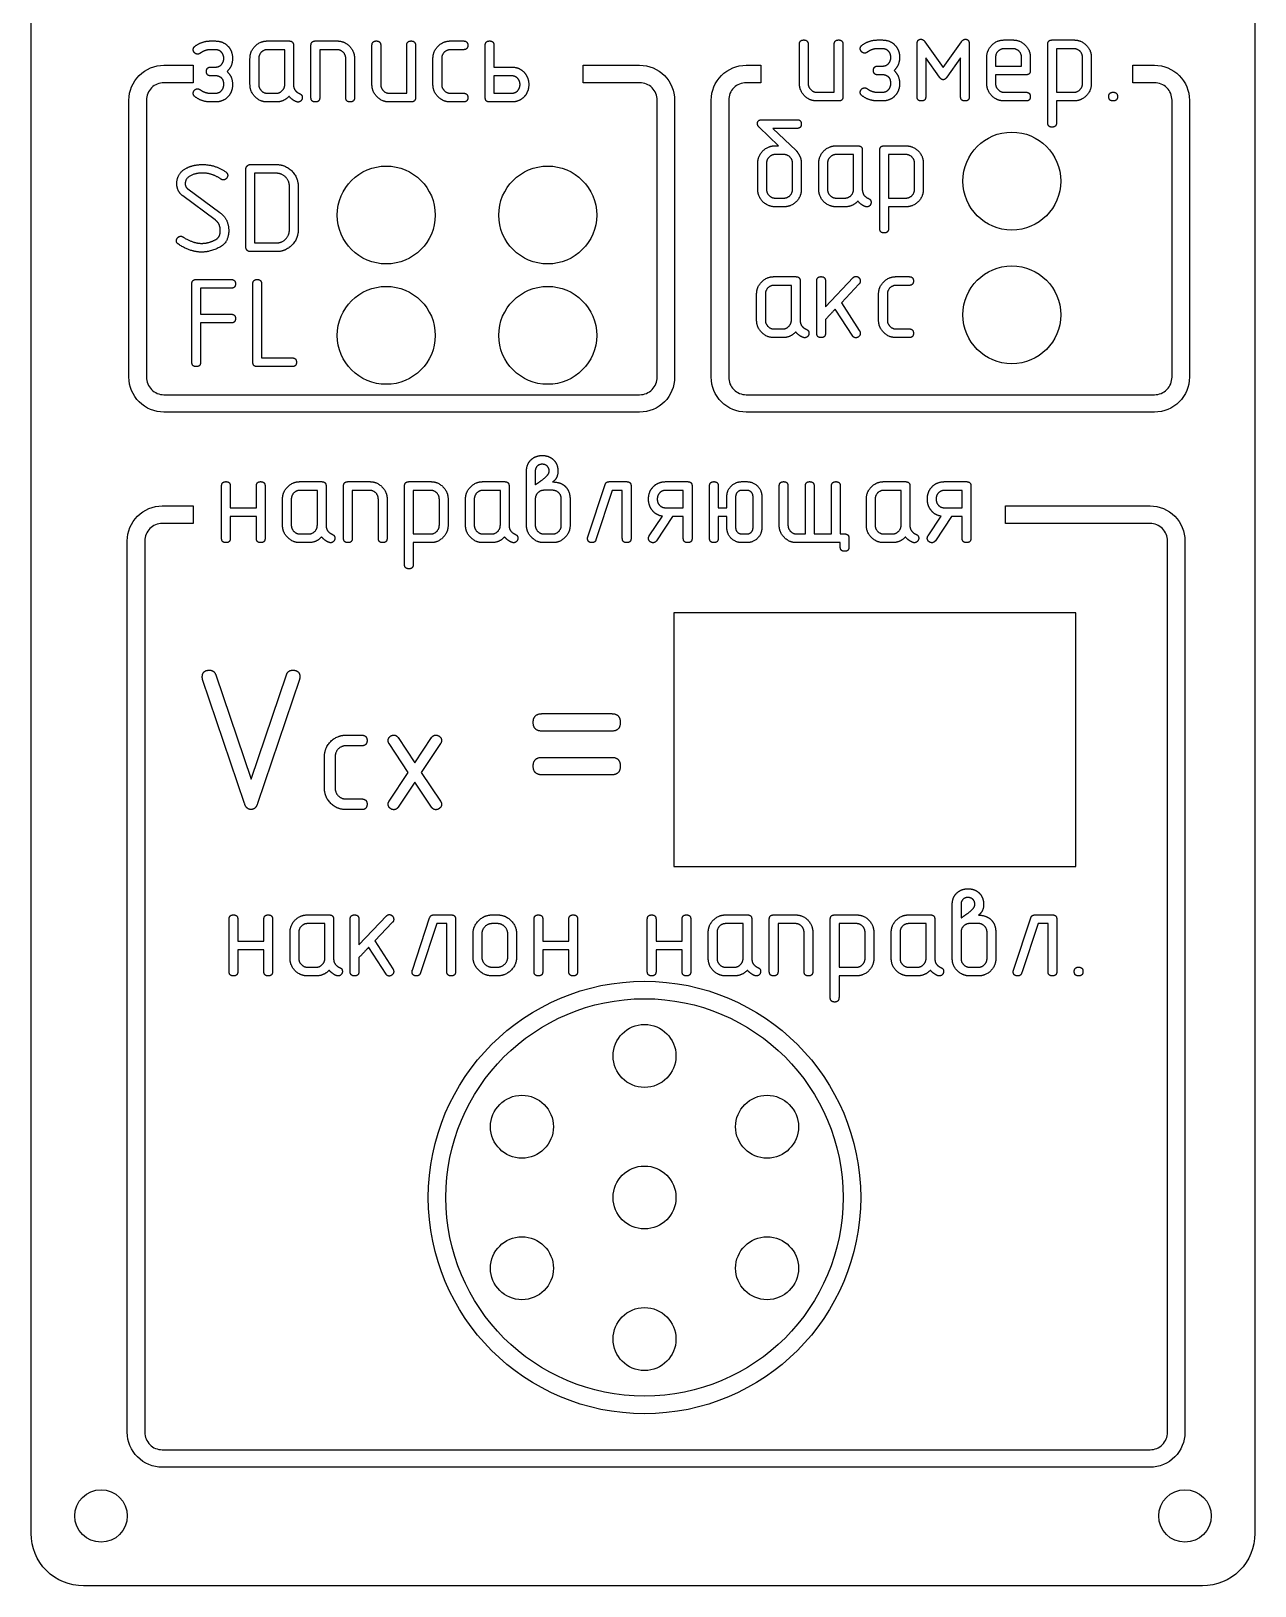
# Model space of a CAD drawing. Header units: millimetres. Extents: x -35 to 35, y -112 to 112.
# Drawn here: x -35 to 35, y -111.5 to -22.6 of the extents above; entities that cross this region are included whole.
import ezdxf

# ---------------------------------------------------------------- set-up
doc = ezdxf.new("R2010")
doc.units = ezdxf.units.MM

msp = doc.modelspace()

# ---------------------------------------------------------------- linework, layer by layer
for p, q in [((13.427, -23.09), (13.676, -23.09)), ((20.658, -23.09), (21.158, -23.09)), ((23.402, -23.09), (24.646, -23.09)), ((-24.728, -23.147), (-24.478, -23.147)), ((-24.478, -23.646), (-24.728, -23.646)), ((-21.484, -23.147), (-20.24, -23.147)), ((-19.99, -23.397), (-19.99, -25.632)), ((-18.991, -26.386), (-18.991, -23.397)), ((-18.741, -23.147), (-17.496, -23.147)), ((-15.502, -25.641), (-15.502, -23.397)), ((-15.002, -23.397), (-15.002, -25.636)), ((-13.012, -23.397), (-13.012, -26.386)), ((-11.014, -23.147), (-10.269, -23.147)), ((-10.269, -23.646), (-11.014, -23.646)), ((-9.024, -26.386), (-9.024, -23.397)), ((8.947, -25.583), (8.947, -23.339)), ((9.447, -23.339), (9.447, -25.579)), ((11.437, -23.339), (11.437, -26.329)), ((13.676, -23.589), (13.427, -23.589)), ((15.675, -26.329), (15.675, -23.335)), ((18.664, -23.335), (18.664, -26.329)), ((21.158, -23.589), (20.658, -23.589)), ((23.152, -27.823), (23.152, -23.339)), ((-24.723, -24.641), (-24.474, -24.641)), ((-22.479, -25.641), (-22.479, -24.142)), ((-21.98, -24.146), (-21.98, -25.636)), ((-17.001, -26.386), (-17.001, -24.146)), ((-16.501, -24.142), (-16.501, -26.386)), ((-12.013, -25.641), (-12.013, -24.142)), ((-11.514, -24.146), (-11.514, -25.636)), ((13.431, -24.584), (13.68, -24.584)), ((19.663, -25.583), (19.663, -24.085)), ((22.153, -24.085), (22.153, -24.834)), ((25.142, -25.579), (25.142, -24.089)), ((25.641, -24.085), (25.641, -25.583)), ((-24.411, -25.141), (-24.723, -25.141)), ((13.743, -25.084), (13.431, -25.084)), ((-24.728, -26.136), (-24.478, -26.136)), ((-24.478, -26.636), (-24.728, -26.636)), ((-21.484, -26.136), (-20.985, -26.136)), ((-20.985, -26.636), (-21.484, -26.636)), ((-13.262, -26.636), (-14.507, -26.636)), ((-11.014, -26.136), (-10.269, -26.136)), ((-10.269, -26.636), (-11.014, -26.636)), ((-7.529, -26.636), (-8.774, -26.636)), ((11.187, -26.578), (9.942, -26.578)), ((13.427, -26.079), (13.676, -26.079)), ((13.676, -26.578), (13.427, -26.578)), ((21.903, -26.578), (20.658, -26.578)), ((20.662, -26.079), (21.903, -26.079)), ((6.81, -27.648), (8.804, -27.648)), ((11.048, -29.143), (12.293, -29.143)), ((13.792, -29.143), (15.037, -29.143)), ((-22.463, -30.213), (-20.969, -30.213)), ((6.565, -31.636), (6.565, -30.138)), ((7.064, -30.142), (7.064, -31.632)), ((8.059, -29.642), (7.56, -29.642)), ((8.555, -31.632), (8.555, -30.142)), ((9.054, -30.142), (9.054, -31.636)), ((10.053, -31.636), (10.053, -30.138)), ((10.553, -30.142), (10.553, -31.632)), ((12.543, -29.392), (12.543, -31.628)), ((13.542, -33.876), (13.542, -29.392)), ((15.532, -31.632), (15.532, -30.142)), ((16.032, -30.138), (16.032, -31.636)), ((-22.713, -34.947), (-22.713, -30.463)), ((-24.474, -33.377), (-26.323, -32.007)), ((-26.044, -31.599), (-24.195, -32.965)), ((-20.224, -33.952), (-20.224, -31.458)), ((-19.724, -31.458), (-19.724, -33.952)), ((7.56, -32.132), (8.059, -32.132)), ((8.059, -32.631), (7.56, -32.631)), ((11.048, -32.132), (11.548, -32.132)), ((11.548, -32.631), (11.048, -32.631)), ((-20.969, -35.196), (-22.463, -35.196)), ((-25.804, -41.521), (-25.804, -37.037)), ((-25.555, -36.788), (-23.561, -36.788)), ((-22.316, -41.521), (-22.316, -37.037)), ((7.494, -36.625), (8.739, -36.625)), ((8.989, -36.874), (8.989, -39.11)), ((9.938, -39.864), (9.938, -36.874)), ((14.476, -36.625), (15.221, -36.625)), ((15.221, -37.124), (14.476, -37.124)), ((6.499, -39.118), (6.499, -37.62)), ((6.999, -37.624), (6.999, -39.114)), ((13.476, -39.118), (13.476, -37.62)), ((13.976, -37.624), (13.976, -39.114)), ((10.437, -39.068), (10.437, -39.864)), ((11.994, -40.022), (10.995, -38.481)), ((7.494, -39.614), (7.994, -39.614)), ((14.476, -39.614), (15.221, -39.614)), ((7.994, -40.113), (7.494, -40.113)), ((15.221, -40.113), (14.476, -40.113)), ((-20.072, -41.771), (-22.066, -41.771)), ((-6.662, -50.843), (-6.662, -47.75)), ((-6.162, -47.75), (-6.162, -48.524)), ((-24.105, -51.588), (-24.105, -48.599)), ((-21.616, -48.599), (-21.616, -51.588)), ((-19.622, -48.349), (-18.377, -48.349)), ((-18.127, -48.599), (-18.127, -50.834)), ((-17.128, -51.588), (-17.128, -48.599)), ((-16.878, -48.349), (-15.633, -48.349)), ((-13.639, -53.083), (-13.639, -48.599)), ((-13.389, -48.349), (-12.145, -48.349)), ((-9.155, -48.349), (-7.911, -48.349)), ((-7.661, -48.599), (-7.661, -50.834)), ((-5.167, -48.844), (-5.667, -48.844)), ((-3.156, -51.509), (-2.169, -48.52)), ((-1.936, -48.349), (-0.933, -48.349)), ((-0.683, -48.599), (-0.683, -51.588)), ((1.311, -48.349), (2.556, -48.349)), ((2.806, -48.599), (2.806, -51.588)), ((3.805, -51.588), (3.805, -48.599)), ((5.649, -48.349), (5.945, -48.349)), ((5.945, -48.849), (5.649, -48.849)), ((7.793, -50.843), (7.793, -48.599)), ((8.293, -48.599), (8.293, -50.839)), ((13.771, -48.349), (15.016, -48.349)), ((15.266, -48.599), (15.266, -50.834)), ((17.26, -48.349), (18.505, -48.349)), ((18.755, -48.599), (18.755, -51.588)), ((-20.617, -50.843), (-20.617, -49.344)), ((-20.117, -49.348), (-20.117, -50.839)), ((-15.138, -51.588), (-15.138, -49.348)), ((-14.638, -49.344), (-14.638, -51.588)), ((-11.649, -50.839), (-11.649, -49.348)), ((-11.15, -49.344), (-11.15, -50.843)), ((-10.15, -50.843), (-10.15, -49.344)), ((-9.651, -49.348), (-9.651, -50.839)), ((-6.162, -49.344), (-6.162, -50.839)), ((-4.672, -50.839), (-4.672, -49.344)), ((-4.172, -49.344), (-4.172, -50.843)), ((5.299, -49.198), (5.299, -50.989)), ((6.294, -50.989), (6.294, -49.198)), ((6.794, -49.198), (6.794, -50.989)), ((12.776, -50.843), (12.776, -49.344)), ((13.276, -49.348), (13.276, -50.839)), ((0.358, -51.451), (1.107, -50.327)), ((16.307, -51.451), (17.056, -50.327)), ((-19.622, -51.338), (-19.122, -51.338)), ((-9.155, -51.338), (-8.656, -51.338)), ((-5.667, -51.338), (-5.167, -51.338)), ((5.649, -51.338), (5.945, -51.338)), ((13.771, -51.338), (14.271, -51.338)), ((-19.122, -51.838), (-19.622, -51.838)), ((-8.656, -51.838), (-9.155, -51.838)), ((-5.167, -51.838), (-5.667, -51.838)), ((5.945, -51.838), (5.649, -51.838)), ((11.781, -51.588), (11.781, -52.083)), ((14.271, -51.838), (13.771, -51.838)), ((-22.79, -66.758), (-25.188, -59.657)), ((-19.653, -59.657), (-22.044, -66.758)), ((-5.778, -61.617), (-1.79, -61.617)), ((-16.998, -62.848), (-16.089, -62.848)), ((-1.79, -62.616), (-5.778, -62.616)), ((-16.089, -63.457), (-16.998, -63.457)), ((-18.217, -65.89), (-18.217, -64.062)), ((-17.608, -64.067), (-17.608, -65.885)), ((-5.778, -64.115), (-1.79, -64.115)), ((-1.79, -65.114), (-5.778, -65.114)), ((-16.998, -66.495), (-16.089, -66.495)), ((-16.089, -67.104), (-16.998, -67.104)), ((17.689, -75.62), (17.689, -72.526)), ((18.189, -72.526), (18.189, -73.301)), ((-23.676, -76.365), (-23.676, -73.376)), ((-21.187, -73.376), (-21.187, -76.365)), ((-19.192, -73.126), (-17.948, -73.126)), ((-17.698, -73.376), (-17.698, -75.611)), ((-16.749, -76.365), (-16.749, -73.376)), ((-13.193, -76.286), (-12.207, -73.297)), ((-11.973, -73.126), (-10.97, -73.126)), ((-10.72, -73.376), (-10.72, -76.365)), ((-8.626, -73.126), (-8.326, -73.126)), ((-8.326, -73.625), (-8.626, -73.625)), ((-6.232, -76.365), (-6.232, -73.376)), ((-3.743, -73.376), (-3.743, -76.365)), ((0.246, -76.365), (0.246, -73.376)), ((2.735, -73.376), (2.735, -76.365)), ((4.729, -73.126), (5.974, -73.126)), ((6.224, -73.376), (6.224, -75.611)), ((7.223, -76.365), (7.223, -73.376)), ((7.473, -73.126), (8.718, -73.126)), ((10.712, -77.859), (10.712, -73.376)), ((10.962, -73.126), (12.206, -73.126)), ((15.196, -73.126), (16.44, -73.126)), ((16.69, -73.376), (16.69, -75.611)), ((19.184, -73.621), (18.684, -73.621)), ((21.195, -76.286), (22.181, -73.297)), ((22.415, -73.126), (23.418, -73.126)), ((23.668, -73.376), (23.668, -76.365)), ((-20.187, -75.62), (-20.187, -74.121)), ((-19.688, -74.125), (-19.688, -75.615)), ((-9.721, -75.52), (-9.721, -74.221)), ((-9.222, -74.225), (-9.222, -75.515)), ((-7.731, -75.515), (-7.731, -74.225)), ((-7.232, -74.221), (-7.232, -75.52)), ((3.734, -75.62), (3.734, -74.121)), ((4.234, -74.125), (4.234, -75.615)), ((9.213, -76.365), (9.213, -74.125)), ((9.713, -74.121), (9.713, -76.365)), ((12.702, -75.615), (12.702, -74.125)), ((13.201, -74.121), (13.201, -75.62)), ((14.201, -75.62), (14.201, -74.121)), ((14.7, -74.125), (14.7, -75.615)), ((18.189, -74.121), (18.189, -75.615)), ((19.679, -75.615), (19.679, -74.121)), ((20.179, -74.121), (20.179, -75.62)), ((-16.249, -75.57), (-16.249, -76.365)), ((-14.692, -76.523), (-15.691, -74.983)), ((-19.192, -76.115), (-18.693, -76.115)), ((-8.626, -76.115), (-8.326, -76.115)), ((4.729, -76.115), (5.229, -76.115)), ((15.196, -76.115), (15.695, -76.115)), ((18.684, -76.115), (19.184, -76.115)), ((-18.693, -76.615), (-19.192, -76.615)), ((-8.326, -76.615), (-8.626, -76.615)), ((5.229, -76.615), (4.729, -76.615)), ((15.695, -76.615), (15.196, -76.615)), ((19.184, -76.615), (18.684, -76.615))]:
    msp.add_line(p, q)
for points in [[(35, -108.5, -0.414214), (32, -111.5), (-32, -111.5, -0.414214), (-35, -108.5), (-35, 108.5, -0.414214), (-32, 111.5), (32, 111.5, -0.414214), (35, 108.5)], [(-29.402, -26.533, -0.414214), (-27.402, -24.533), (-25.734, -24.533), (-25.734, -25.533), (-27.402, -25.533, 0.414214), (-28.402, -26.533), (-28.402, -42.375, 0.414214), (-27.402, -43.375), (-0.192, -43.375, 0.414214), (0.808, -42.375), (0.808, -26.533, 0.414214), (-0.192, -25.533), (-3.415, -25.533), (-3.415, -24.533), (-0.192, -24.533, -0.414214), (1.808, -26.533), (1.808, -42.375, -0.414214), (-0.192, -44.375), (-27.402, -44.375, -0.414214), (-29.402, -42.375)], [(6.738, -24.533), (6.738, -25.533), (5.9, -25.533, 0.414214), (4.9, -26.533), (4.9, -42.375, 0.414214), (5.9, -43.375), (29.258, -43.375, 0.414214), (30.258, -42.375), (30.258, -26.533, 0.414214), (29.258, -25.533), (28.01, -25.533), (28.01, -24.533), (29.258, -24.533, -0.414214), (31.258, -26.533), (31.258, -42.375, -0.414214), (29.258, -44.375), (5.9, -44.375, -0.414214), (3.9, -42.375), (3.9, -26.533, -0.414214), (5.9, -24.533)], [(-29.5, -51.738, -0.414214), (-27.5, -49.738), (-25.734, -49.738), (-25.734, -50.738), (-27.5, -50.738, 0.414214), (-28.5, -51.738), (-28.5, -102.713, 0.414214), (-27.5, -103.713), (29, -103.713, 0.414214), (30, -102.713), (30, -51.738, 0.414214), (29, -50.738), (20.725, -50.738), (20.725, -49.738), (29, -49.738, -0.414214), (31, -51.738), (31, -102.713, -0.414214), (29, -104.713), (-27.5, -104.713, -0.414214), (-29.5, -102.713)]]:
    msp.add_lwpolyline(points, format="xyb", close=True)
for points in [[(-20.489, -25.636), (-20.489, -23.646), (-21.484, -23.646)], [(-17.496, -23.646), (-18.491, -23.646), (-18.491, -26.386)], [(-14.507, -26.136), (-13.512, -26.136), (-13.512, -23.397)], [(-8.524, -23.397), (-8.524, -24.641), (-7.529, -24.641)], [(9.942, -26.079), (10.937, -26.079), (10.937, -23.339)], [(16.128, -23.194), (17.169, -24.655), (18.21, -23.194)], [(24.646, -23.589), (23.651, -23.589), (23.651, -26.079), (24.646, -26.079)], [(16.965, -25.225), (16.174, -24.114), (16.174, -26.329)], [(18.164, -26.329), (18.164, -24.114), (17.373, -25.225)], [(20.163, -24.085), (20.163, -24.584), (21.653, -24.584), (21.653, -24.085)], [(-7.529, -25.141), (-8.524, -25.141), (-8.524, -26.136), (-7.529, -26.136)], [(21.903, -25.084), (20.163, -25.084), (20.163, -25.579)], [(24.646, -26.578), (23.651, -26.578), (23.651, -27.823)], [(7.56, -29.143), (7.755, -29.143), (6.64, -28.077)], [(8.804, -28.148), (7.435, -28.148), (8.754, -29.409)], [(12.043, -31.632), (12.043, -29.642), (11.048, -29.642)], [(15.037, -29.642), (14.042, -29.642), (14.042, -32.132), (15.037, -32.132)], [(-20.969, -30.713), (-22.214, -30.713), (-22.214, -34.697), (-20.969, -34.697)], [(15.037, -32.631), (14.042, -32.631), (14.042, -33.876)], [(-23.561, -37.287), (-25.305, -37.287), (-25.305, -38.774), (-23.561, -38.774)], [(-21.816, -37.037), (-21.816, -41.271), (-20.072, -41.271)], [(8.489, -39.114), (8.489, -37.124), (7.494, -37.124)], [(10.437, -36.874), (10.437, -38.344), (12.019, -36.683)], [(12.348, -37.062), (11.345, -38.115), (12.373, -39.701)], [(-23.561, -39.273), (-25.305, -39.273), (-25.305, -41.521)], [(-23.606, -48.599), (-23.606, -49.844), (-22.115, -49.844), (-22.115, -48.599)], [(-18.627, -50.839), (-18.627, -48.849), (-19.622, -48.849)], [(-15.633, -48.849), (-16.628, -48.849), (-16.628, -51.588)], [(-12.145, -48.849), (-13.14, -48.849), (-13.14, -51.338), (-12.145, -51.338)], [(-8.16, -50.839), (-8.16, -48.849), (-9.155, -48.849)], [(-1.183, -51.588), (-1.183, -48.849), (-1.757, -48.849), (-2.69, -51.667)], [(1.311, -49.844), (2.306, -49.844), (2.306, -48.849), (1.311, -48.849)], [(4.304, -48.599), (4.304, -49.844), (4.8, -49.844), (4.8, -49.194)], [(8.792, -51.338), (9.288, -51.338), (9.288, -48.599)], [(9.787, -48.599), (9.787, -51.338), (10.782, -51.338), (10.782, -48.599)], [(11.282, -48.599), (11.282, -51.338), (11.532, -51.338)], [(14.766, -50.839), (14.766, -48.849), (13.771, -48.849)], [(17.26, -49.844), (18.255, -49.844), (18.255, -48.849), (17.26, -48.849)], [(-22.115, -51.588), (-22.115, -50.343), (-23.606, -50.343), (-23.606, -51.588)], [(2.306, -51.588), (2.306, -50.343), (1.694, -50.343), (0.774, -51.725)], [(4.8, -50.993), (4.8, -50.343), (4.304, -50.343), (4.304, -51.588)], [(18.255, -51.588), (18.255, -50.343), (17.643, -50.343), (16.723, -51.725)], [(-12.145, -51.838), (-13.14, -51.838), (-13.14, -53.083)], [(11.282, -52.083), (11.282, -51.838), (8.788, -51.838)], [(-24.435, -59.404), (-22.417, -65.372), (-20.399, -59.404)], [(-14.012, -62.985), (-13.052, -64.422), (-12.092, -62.985)], [(-14.525, -66.627), (-13.423, -64.976), (-14.525, -63.325)], [(-11.579, -63.325), (-12.681, -64.976), (-11.579, -66.627)], [(-12.092, -66.967), (-13.052, -65.53), (-14.012, -66.967)], [(-23.177, -73.376), (-23.177, -74.62), (-21.686, -74.62), (-21.686, -73.376)], [(-18.197, -75.615), (-18.197, -73.625), (-19.192, -73.625)], [(-16.249, -73.376), (-16.249, -74.845), (-14.667, -73.184)], [(-14.338, -73.563), (-15.341, -74.616), (-14.313, -76.202)], [(-11.22, -76.365), (-11.22, -73.625), (-11.794, -73.625), (-12.727, -76.444)], [(-5.733, -73.376), (-5.733, -74.62), (-4.242, -74.62), (-4.242, -73.376)], [(0.745, -73.376), (0.745, -74.62), (2.236, -74.62), (2.236, -73.376)], [(5.724, -75.615), (5.724, -73.625), (4.729, -73.625)], [(8.718, -73.625), (7.723, -73.625), (7.723, -76.365)], [(12.206, -73.625), (11.211, -73.625), (11.211, -76.115), (12.206, -76.115)], [(16.191, -75.615), (16.191, -73.625), (15.196, -73.625)], [(23.168, -76.365), (23.168, -73.625), (22.594, -73.625), (21.661, -76.444)], [(-21.686, -76.365), (-21.686, -75.12), (-23.177, -75.12), (-23.177, -76.365)], [(-4.242, -76.365), (-4.242, -75.12), (-5.733, -75.12), (-5.733, -76.365)], [(2.236, -76.365), (2.236, -75.12), (0.745, -75.12), (0.745, -76.365)], [(12.206, -76.615), (11.211, -76.615), (11.211, -77.859)]]:
    msp.add_lwpolyline(points)
msp.add_lwpolyline([(1.766, -55.85), (1.766, -70.35), (24.766, -70.35), (24.766, -55.85)], close=True)
for centre, radius in [((21.097, -31.16), 2.8), ((-14.684, -33.101), 2.8), ((-5.45, -33.101), 2.8), ((21.097, -38.807), 2.8), ((-14.684, -39.983), 2.8), ((-5.45, -39.983), 2.8), ((0.086, -89.287), 12.367), ((0.086, -89.287), 11.367), ((0.086, -81.194), 1.8), ((-6.923, -85.24), 1.8), ((7.095, -85.24), 1.8), ((0.086, -89.287), 1.8), ((-6.923, -93.334), 1.8), ((7.095, -93.334), 1.8), ((0.086, -97.381), 1.8), ((-31, -107.5), 1.5), ((31, -107.5), 1.5)]:
    msp.add_circle(centre, radius)
for points in [[(8.947, -23.339), (8.947, -23.09), (9.197, -23.09)], [(9.197, -23.09), (9.447, -23.09), (9.447, -23.339)], [(10.937, -23.339), (10.937, -23.09), (11.187, -23.09)], [(11.187, -23.09), (11.437, -23.09), (11.437, -23.339)], [(12.531, -23.389), (12.919, -23.09), (13.427, -23.09)], [(13.676, -23.09), (14.147, -23.09), (14.426, -23.398)], [(15.675, -23.335), (15.675, -23.048), (15.895, -23.048)], [(15.895, -23.048), (16.024, -23.048), (16.128, -23.194)], [(18.21, -23.194), (18.314, -23.048), (18.443, -23.048)], [(18.443, -23.048), (18.664, -23.048), (18.664, -23.335)], [(19.663, -24.085), (19.663, -23.672), (20.246, -23.09), (20.658, -23.09)], [(21.158, -23.09), (21.57, -23.09), (22.153, -23.672), (22.153, -24.085)], [(23.152, -23.339), (23.152, -23.09), (23.402, -23.09)], [(24.646, -23.09), (25.058, -23.09), (25.641, -23.672), (25.641, -24.085)], [(-25.727, -23.642), (-25.727, -23.526), (-25.623, -23.447)], [(-25.477, -23.9), (-25.577, -23.9), (-25.727, -23.746), (-25.727, -23.642)], [(-25.623, -23.447), (-25.236, -23.147), (-24.728, -23.147)], [(-25.323, -23.846), (-25.398, -23.9), (-25.477, -23.9)], [(-24.728, -23.646), (-25.065, -23.646), (-25.323, -23.846)], [(-24.478, -23.147), (-24.007, -23.147), (-23.728, -23.455)], [(-24.103, -23.8), (-24.241, -23.646), (-24.478, -23.646)], [(-23.978, -24.142), (-23.978, -23.938), (-24.103, -23.8)], [(-23.728, -23.455), (-23.479, -23.738), (-23.479, -24.142)], [(-22.479, -24.142), (-22.479, -23.73), (-21.892, -23.147), (-21.484, -23.147)], [(-21.484, -23.646), (-21.688, -23.646), (-21.98, -23.942), (-21.98, -24.146)], [(-20.24, -23.147), (-19.99, -23.147), (-19.99, -23.397)], [(-18.991, -23.397), (-18.991, -23.147), (-18.741, -23.147)], [(-17.496, -23.147), (-17.084, -23.147), (-16.501, -23.73), (-16.501, -24.142)], [(-17.001, -24.146), (-17.001, -23.942), (-17.292, -23.646), (-17.496, -23.646)], [(-15.502, -23.397), (-15.502, -23.147), (-15.252, -23.147)], [(-15.252, -23.147), (-15.002, -23.147), (-15.002, -23.397)], [(-13.512, -23.397), (-13.512, -23.147), (-13.262, -23.147)], [(-13.262, -23.147), (-13.012, -23.147), (-13.012, -23.397)], [(-12.013, -24.142), (-12.013, -23.73), (-11.422, -23.147), (-11.014, -23.147)], [(-11.014, -23.646), (-11.218, -23.646), (-11.514, -23.942), (-11.514, -24.146)], [(-10.269, -23.147), (-10.019, -23.147), (-10.019, -23.397)], [(-10.019, -23.397), (-10.019, -23.646), (-10.269, -23.646)], [(-9.024, -23.397), (-9.024, -23.147), (-8.774, -23.147)], [(-8.774, -23.147), (-8.524, -23.147), (-8.524, -23.397)], [(12.427, -23.585), (12.427, -23.468), (12.531, -23.389)], [(12.677, -23.843), (12.577, -23.843), (12.427, -23.689), (12.427, -23.585)], [(12.831, -23.789), (12.756, -23.843), (12.677, -23.843)], [(13.427, -23.589), (13.089, -23.589), (12.831, -23.789)], [(14.051, -23.743), (13.914, -23.589), (13.676, -23.589)], [(14.176, -24.085), (14.176, -23.881), (14.051, -23.743)], [(14.426, -23.398), (14.675, -23.681), (14.675, -24.085)], [(20.658, -23.589), (20.454, -23.589), (20.163, -23.881), (20.163, -24.085)], [(21.653, -24.085), (21.653, -23.881), (21.362, -23.589), (21.158, -23.589)], [(25.142, -24.089), (25.142, -23.885), (24.85, -23.589), (24.646, -23.589)], [(-24.973, -24.891), (-24.973, -24.641), (-24.723, -24.641)], [(-24.723, -25.141), (-24.973, -25.141), (-24.973, -24.891)], [(-24.474, -24.641), (-24.241, -24.641), (-24.103, -24.487)], [(-24.103, -24.487), (-23.978, -24.346), (-23.978, -24.142)], [(-23.479, -24.142), (-23.479, -24.604), (-23.791, -24.891)], [(-23.791, -24.891), (-23.479, -25.178), (-23.479, -25.641)], [(-7.529, -24.641), (-7.055, -24.641), (-6.784, -24.954)], [(13.181, -24.834), (13.181, -24.584), (13.431, -24.584)], [(13.431, -25.084), (13.181, -25.084), (13.181, -24.834)], [(13.68, -24.584), (13.914, -24.584), (14.051, -24.43)], [(14.051, -24.43), (14.176, -24.289), (14.176, -24.085)], [(14.675, -24.085), (14.675, -24.547), (14.363, -24.834)], [(14.363, -24.834), (14.675, -25.121), (14.675, -25.583)], [(22.153, -24.834), (22.153, -25.084), (21.903, -25.084)], [(-23.978, -25.632), (-23.978, -25.187), (-24.411, -25.141)], [(-24.103, -25.978), (-23.978, -25.836), (-23.978, -25.632)], [(-23.479, -25.641), (-23.479, -26.049), (-23.728, -26.328)], [(-21.484, -26.636), (-21.892, -26.636), (-22.479, -26.053), (-22.479, -25.641)], [(-21.98, -25.636), (-21.98, -25.84), (-21.688, -26.136), (-21.484, -26.136)], [(-20.985, -26.136), (-20.781, -26.136), (-20.489, -25.84), (-20.489, -25.636)], [(-19.99, -25.632), (-19.99, -26.007), (-19.64, -26.157)], [(-14.507, -26.636), (-14.915, -26.636), (-15.502, -26.053), (-15.502, -25.641)], [(-15.002, -25.636), (-15.002, -25.84), (-14.711, -26.136), (-14.507, -26.136)], [(-11.014, -26.636), (-11.422, -26.636), (-12.013, -26.053), (-12.013, -25.641)], [(-11.514, -25.636), (-11.514, -25.84), (-11.218, -26.136), (-11.014, -26.136)], [(-7.159, -25.295), (-7.296, -25.141), (-7.529, -25.141)], [(-7.034, -25.636), (-7.034, -25.432), (-7.159, -25.295)], [(-7.159, -25.982), (-7.034, -25.84), (-7.034, -25.636)], [(-6.784, -24.954), (-6.534, -25.233), (-6.534, -25.636)], [(-6.534, -25.636), (-6.534, -26.04), (-6.784, -26.328)], [(9.942, -26.578), (9.534, -26.578), (8.947, -25.996), (8.947, -25.583)], [(9.447, -25.579), (9.447, -25.783), (9.738, -26.079), (9.942, -26.079)], [(14.176, -25.575), (14.176, -25.13), (13.743, -25.084)], [(14.051, -25.921), (14.176, -25.779), (14.176, -25.575)], [(14.675, -25.583), (14.675, -25.991), (14.426, -26.27)], [(17.169, -25.363), (17.061, -25.363), (16.965, -25.225)], [(17.373, -25.225), (17.277, -25.363), (17.169, -25.363)], [(20.658, -26.578), (20.246, -26.578), (19.663, -25.996), (19.663, -25.583)], [(20.163, -25.579), (20.163, -25.783), (20.458, -26.079), (20.662, -26.079)], [(24.646, -26.079), (24.85, -26.079), (25.142, -25.783), (25.142, -25.579)], [(25.641, -25.583), (25.641, -25.996), (25.058, -26.578), (24.646, -26.578)], [(-25.727, -26.14), (-25.727, -26.036), (-25.577, -25.882), (-25.477, -25.882)], [(-25.623, -26.336), (-25.727, -26.257), (-25.727, -26.14)], [(-24.728, -26.636), (-25.236, -26.636), (-25.623, -26.336)], [(-25.477, -25.882), (-25.398, -25.882), (-25.323, -25.936)], [(-25.323, -25.936), (-25.065, -26.136), (-24.728, -26.136)], [(-24.478, -26.136), (-24.241, -26.136), (-24.103, -25.978)], [(-23.728, -26.328), (-24.007, -26.636), (-24.478, -26.636)], [(-20.244, -26.307), (-20.544, -26.636), (-20.985, -26.636)], [(-19.84, -26.615), (-20.09, -26.507), (-20.244, -26.307)], [(-19.732, -26.64), (-19.786, -26.64), (-19.84, -26.615)], [(-19.486, -26.377), (-19.486, -26.482), (-19.628, -26.64), (-19.732, -26.64)], [(-19.64, -26.157), (-19.486, -26.219), (-19.486, -26.377)], [(-18.741, -26.636), (-18.991, -26.636), (-18.991, -26.386)], [(-18.491, -26.386), (-18.491, -26.636), (-18.741, -26.636)], [(-16.751, -26.636), (-17.001, -26.636), (-17.001, -26.386)], [(-16.501, -26.386), (-16.501, -26.636), (-16.751, -26.636)], [(-13.012, -26.386), (-13.012, -26.636), (-13.262, -26.636)], [(-10.269, -26.136), (-10.019, -26.136), (-10.019, -26.386)], [(-10.019, -26.386), (-10.019, -26.636), (-10.269, -26.636)], [(-8.774, -26.636), (-9.024, -26.636), (-9.024, -26.386)], [(-7.529, -26.136), (-7.296, -26.136), (-7.159, -25.982)], [(-6.784, -26.328), (-7.059, -26.636), (-7.529, -26.636)], [(11.437, -26.329), (11.437, -26.578), (11.187, -26.578)], [(12.427, -26.083), (12.427, -25.979), (12.577, -25.825), (12.677, -25.825)], [(12.531, -26.279), (12.427, -26.199), (12.427, -26.083)], [(13.427, -26.578), (12.919, -26.578), (12.531, -26.279)], [(12.677, -25.825), (12.756, -25.825), (12.831, -25.879)], [(12.831, -25.879), (13.089, -26.079), (13.427, -26.079)], [(13.676, -26.079), (13.914, -26.079), (14.051, -25.921)], [(14.426, -26.27), (14.147, -26.578), (13.676, -26.578)], [(15.924, -26.578), (15.675, -26.578), (15.675, -26.329)], [(16.174, -26.329), (16.174, -26.578), (15.924, -26.578)], [(18.414, -26.578), (18.164, -26.578), (18.164, -26.329)], [(18.664, -26.329), (18.664, -26.578), (18.414, -26.578)], [(21.903, -26.079), (22.153, -26.079), (22.153, -26.329)], [(22.153, -26.329), (22.153, -26.578), (21.903, -26.578)], [(26.641, -26.329), (26.641, -26.079), (26.89, -26.079)], [(26.89, -26.578), (26.641, -26.578), (26.641, -26.329)], [(26.89, -26.079), (27.14, -26.079), (27.14, -26.329)], [(27.14, -26.329), (27.14, -26.578), (26.89, -26.578)], [(6.548, -27.873), (6.548, -27.648), (6.81, -27.648)], [(6.64, -28.077), (6.548, -27.985), (6.548, -27.873)], [(8.804, -27.648), (9.054, -27.648), (9.054, -27.898)], [(9.054, -27.898), (9.054, -28.148), (8.804, -28.148)], [(23.402, -28.073), (23.152, -28.073), (23.152, -27.823)], [(23.651, -27.823), (23.651, -28.073), (23.402, -28.073)], [(6.565, -30.138), (6.565, -29.725), (7.152, -29.143), (7.56, -29.143)], [(10.053, -30.138), (10.053, -29.725), (10.64, -29.143), (11.048, -29.143)], [(12.293, -29.143), (12.543, -29.143), (12.543, -29.392)], [(13.542, -29.392), (13.542, -29.143), (13.792, -29.143)], [(15.037, -29.143), (15.449, -29.143), (16.032, -29.725), (16.032, -30.138)], [(-26.11, -30.417), (-25.711, -30.213), (-25.207, -30.213)], [(-25.207, -30.213), (-24.458, -30.213), (-23.866, -30.634)], [(-22.713, -30.463), (-22.713, -30.363), (-22.563, -30.213), (-22.463, -30.213)], [(-20.969, -30.213), (-20.453, -30.213), (-19.724, -30.946), (-19.724, -31.458)], [(7.56, -29.642), (7.356, -29.642), (7.064, -29.938), (7.064, -30.142)], [(8.555, -30.142), (8.555, -29.938), (8.263, -29.642), (8.059, -29.642)], [(8.754, -29.409), (8.796, -29.442), (8.817, -29.488)], [(8.817, -29.488), (9.054, -29.767), (9.054, -30.142)], [(11.048, -29.642), (10.844, -29.642), (10.553, -29.938), (10.553, -30.142)], [(15.532, -30.142), (15.532, -29.938), (15.241, -29.642), (15.037, -29.642)], [(-26.664, -31.304), (-26.664, -30.708), (-26.11, -30.417)], [(-25.207, -30.7), (-25.582, -30.7), (-26.185, -31.012), (-26.185, -31.312)], [(-24.154, -31.042), (-24.628, -30.7), (-25.207, -30.7)], [(-24.004, -31.091), (-24.083, -31.091), (-24.154, -31.042)], [(-23.754, -30.833), (-23.754, -30.933), (-23.904, -31.091), (-24.004, -31.091)], [(-23.866, -30.634), (-23.754, -30.713), (-23.754, -30.833)], [(-20.224, -31.458), (-20.224, -31.15), (-20.661, -30.713), (-20.969, -30.713)], [(-26.323, -32.007), (-26.664, -31.758), (-26.664, -31.304)], [(-26.185, -31.312), (-26.185, -31.491), (-26.044, -31.599)], [(7.56, -32.631), (7.152, -32.631), (6.565, -32.048), (6.565, -31.636)], [(7.064, -31.632), (7.064, -31.836), (7.356, -32.132), (7.56, -32.132)], [(8.059, -32.132), (8.263, -32.132), (8.555, -31.836), (8.555, -31.632)], [(9.054, -31.636), (9.054, -32.048), (8.471, -32.631), (8.059, -32.631)], [(11.048, -32.631), (10.64, -32.631), (10.053, -32.048), (10.053, -31.636)], [(10.553, -31.632), (10.553, -31.836), (10.844, -32.132), (11.048, -32.132)], [(11.548, -32.132), (11.752, -32.132), (12.043, -31.836), (12.043, -31.632)], [(12.543, -31.628), (12.543, -32.003), (12.893, -32.153)], [(15.037, -32.132), (15.241, -32.132), (15.532, -31.836), (15.532, -31.632)], [(16.032, -31.636), (16.032, -32.048), (15.449, -32.631), (15.037, -32.631)], [(12.289, -32.302), (11.989, -32.631), (11.548, -32.631)], [(12.693, -32.611), (12.443, -32.502), (12.289, -32.302)], [(12.801, -32.636), (12.747, -32.636), (12.693, -32.611)], [(13.047, -32.373), (13.047, -32.477), (12.905, -32.636), (12.801, -32.636)], [(12.893, -32.153), (13.047, -32.215), (13.047, -32.373)], [(-24.179, -33.997), (-24.179, -33.594), (-24.474, -33.377)], [(-24.195, -32.965), (-23.696, -33.331), (-23.696, -33.989)], [(-26.685, -34.576), (-26.685, -34.472), (-26.539, -34.314), (-26.435, -34.314)], [(-26.568, -34.776), (-26.685, -34.701), (-26.685, -34.576)], [(-26.435, -34.314), (-26.364, -34.314), (-26.302, -34.36)], [(-26.302, -34.36), (-25.736, -34.722), (-25.236, -34.722)], [(-23.696, -33.989), (-23.696, -34.672), (-24.745, -35.221), (-25.249, -35.221)], [(-25.236, -34.722), (-24.853, -34.722), (-24.449, -34.514)], [(-24.449, -34.514), (-24.179, -34.368), (-24.179, -33.997)], [(-20.969, -34.697), (-20.661, -34.697), (-20.224, -34.26), (-20.224, -33.952)], [(-19.724, -33.952), (-19.724, -34.468), (-20.453, -35.196), (-20.969, -35.196)], [(13.792, -34.126), (13.542, -34.126), (13.542, -33.876)], [(14.042, -33.876), (14.042, -34.126), (13.792, -34.126)], [(-25.249, -35.221), (-25.881, -35.221), (-26.568, -34.776)], [(-22.463, -35.196), (-22.563, -35.196), (-22.713, -35.047), (-22.713, -34.947)], [(-25.804, -37.037), (-25.804, -36.788), (-25.555, -36.788)], [(-23.561, -36.788), (-23.311, -36.788), (-23.311, -37.037)], [(-23.311, -37.037), (-23.311, -37.287), (-23.561, -37.287)], [(-22.316, -37.037), (-22.316, -36.788), (-22.066, -36.788)], [(-22.066, -36.788), (-21.816, -36.788), (-21.816, -37.037)], [(6.499, -37.62), (6.499, -37.207), (7.086, -36.625), (7.494, -36.625)], [(7.494, -37.124), (7.29, -37.124), (6.999, -37.42), (6.999, -37.624)], [(8.739, -36.625), (8.989, -36.625), (8.989, -36.874)], [(9.938, -36.874), (9.938, -36.625), (10.188, -36.625)], [(10.188, -36.625), (10.437, -36.625), (10.437, -36.874)], [(12.019, -36.683), (12.086, -36.608), (12.178, -36.608)], [(12.178, -36.608), (12.277, -36.608), (12.427, -36.77), (12.427, -36.879)], [(12.427, -36.879), (12.427, -36.983), (12.348, -37.062)], [(13.476, -37.62), (13.476, -37.207), (14.068, -36.625), (14.476, -36.625)], [(14.476, -37.124), (14.272, -37.124), (13.976, -37.42), (13.976, -37.624)], [(15.221, -36.625), (15.471, -36.625), (15.471, -36.874)], [(15.471, -36.874), (15.471, -37.124), (15.221, -37.124)], [(-23.561, -38.774), (-23.311, -38.774), (-23.311, -39.023)], [(-23.311, -39.023), (-23.311, -39.273), (-23.561, -39.273)], [(7.494, -40.113), (7.086, -40.113), (6.499, -39.531), (6.499, -39.118)], [(6.999, -39.114), (6.999, -39.318), (7.29, -39.614), (7.494, -39.614)], [(7.994, -39.614), (8.198, -39.614), (8.489, -39.318), (8.489, -39.114)], [(8.989, -39.11), (8.989, -39.485), (9.338, -39.635)], [(10.995, -38.481), (10.845, -38.64), (10.437, -39.068)], [(14.476, -40.113), (14.068, -40.113), (13.476, -39.531), (13.476, -39.118)], [(13.976, -39.114), (13.976, -39.318), (14.272, -39.614), (14.476, -39.614)], [(8.735, -39.785), (8.435, -40.113), (7.994, -40.113)], [(9.138, -40.093), (8.889, -39.984), (8.735, -39.785)], [(9.492, -39.855), (9.492, -39.959), (9.351, -40.118), (9.247, -40.118)], [(9.338, -39.635), (9.492, -39.697), (9.492, -39.855)], [(10.188, -40.113), (9.938, -40.113), (9.938, -39.864)], [(10.437, -39.864), (10.437, -40.113), (10.188, -40.113)], [(12.427, -39.868), (12.427, -39.972), (12.265, -40.122), (12.173, -40.122)], [(12.373, -39.701), (12.427, -39.785), (12.427, -39.868)], [(15.221, -39.614), (15.471, -39.614), (15.471, -39.864)], [(15.471, -39.864), (15.471, -40.113), (15.221, -40.113)], [(9.247, -40.118), (9.193, -40.118), (9.138, -40.093)], [(12.173, -40.122), (12.057, -40.122), (11.994, -40.022)], [(-25.555, -41.771), (-25.804, -41.771), (-25.804, -41.521)], [(-25.305, -41.521), (-25.305, -41.771), (-25.555, -41.771)], [(-22.066, -41.771), (-22.316, -41.771), (-22.316, -41.521)], [(-20.072, -41.271), (-19.822, -41.271), (-19.822, -41.521)], [(-19.822, -41.521), (-19.822, -41.771), (-20.072, -41.771)], [(-6.662, -47.75), (-6.662, -47.329), (-6.383, -47.079)], [(-6.383, -47.079), (-6.129, -46.854), (-5.758, -46.854)], [(-5.758, -46.854), (-5.396, -46.854), (-5.146, -47.075)], [(-5.146, -47.075), (-4.867, -47.325), (-4.867, -47.745)], [(-6.037, -47.45), (-6.162, -47.558), (-6.162, -47.75)], [(-5.762, -47.354), (-5.929, -47.354), (-6.037, -47.45)], [(-5.492, -47.45), (-5.604, -47.354), (-5.762, -47.354)], [(-5.667, -48.178), (-5.367, -47.937), (-5.367, -47.75)], [(-5.367, -47.75), (-5.367, -47.558), (-5.492, -47.45)], [(-4.867, -47.745), (-4.867, -48.166), (-5.167, -48.366)], [(-24.105, -48.599), (-24.105, -48.349), (-23.856, -48.349)], [(-23.856, -48.349), (-23.606, -48.349), (-23.606, -48.599)], [(-22.115, -48.599), (-22.115, -48.349), (-21.866, -48.349)], [(-21.866, -48.349), (-21.616, -48.349), (-21.616, -48.599)], [(-20.617, -49.344), (-20.617, -48.932), (-20.03, -48.349), (-19.622, -48.349)], [(-19.622, -48.849), (-19.826, -48.849), (-20.117, -49.144), (-20.117, -49.348)], [(-18.377, -48.349), (-18.127, -48.349), (-18.127, -48.599)], [(-17.128, -48.599), (-17.128, -48.349), (-16.878, -48.349)], [(-15.633, -48.349), (-15.221, -48.349), (-14.638, -48.932), (-14.638, -49.344)], [(-15.138, -49.348), (-15.138, -49.144), (-15.429, -48.849), (-15.633, -48.849)], [(-13.639, -48.599), (-13.639, -48.349), (-13.389, -48.349)], [(-12.145, -48.349), (-11.732, -48.349), (-11.15, -48.932), (-11.15, -49.344)], [(-11.649, -49.348), (-11.649, -49.144), (-11.941, -48.849), (-12.145, -48.849)], [(-10.15, -49.344), (-10.15, -48.932), (-9.563, -48.349), (-9.155, -48.349)], [(-9.155, -48.849), (-9.359, -48.849), (-9.651, -49.144), (-9.651, -49.348)], [(-7.911, -48.349), (-7.661, -48.349), (-7.661, -48.599)], [(-6.162, -48.524), (-5.966, -48.399), (-5.667, -48.178)], [(-5.667, -48.844), (-5.871, -48.844), (-6.162, -49.14), (-6.162, -49.344)], [(-5.167, -48.366), (-4.684, -48.366), (-4.418, -48.649)], [(-4.672, -49.344), (-4.672, -49.14), (-4.963, -48.844), (-5.167, -48.844)], [(-4.418, -48.649), (-4.172, -48.911), (-4.172, -49.344)], [(-2.169, -48.52), (-2.115, -48.349), (-1.936, -48.349)], [(-0.933, -48.349), (-0.683, -48.349), (-0.683, -48.599)], [(0.316, -49.344), (0.316, -48.94), (0.566, -48.661)], [(0.566, -48.661), (0.84, -48.349), (1.311, -48.349)], [(1.311, -48.849), (1.078, -48.849), (0.816, -49.14), (0.816, -49.344)], [(2.556, -48.349), (2.806, -48.349), (2.806, -48.599)], [(3.805, -48.599), (3.805, -48.349), (4.054, -48.349)], [(4.054, -48.349), (4.304, -48.349), (4.304, -48.599)], [(4.8, -49.194), (4.8, -48.849), (5.295, -48.349), (5.649, -48.349)], [(5.649, -48.849), (5.503, -48.849), (5.299, -49.057), (5.299, -49.198)], [(5.945, -48.349), (6.298, -48.349), (6.794, -48.844), (6.794, -49.198)], [(6.294, -49.198), (6.294, -49.053), (6.09, -48.849), (5.945, -48.849)], [(7.793, -48.599), (7.793, -48.349), (8.043, -48.349)], [(8.043, -48.349), (8.293, -48.349), (8.293, -48.599)], [(9.288, -48.599), (9.288, -48.349), (9.537, -48.349)], [(9.537, -48.349), (9.787, -48.349), (9.787, -48.599)], [(10.782, -48.599), (10.782, -48.349), (11.032, -48.349)], [(11.032, -48.349), (11.282, -48.349), (11.282, -48.599)], [(12.776, -49.344), (12.776, -48.932), (13.363, -48.349), (13.771, -48.349)], [(13.771, -48.849), (13.567, -48.849), (13.276, -49.144), (13.276, -49.348)], [(15.016, -48.349), (15.266, -48.349), (15.266, -48.599)], [(16.265, -49.344), (16.265, -48.94), (16.515, -48.661)], [(16.515, -48.661), (16.79, -48.349), (17.26, -48.349)], [(17.26, -48.849), (17.027, -48.849), (16.765, -49.14), (16.765, -49.344)], [(18.505, -48.349), (18.755, -48.349), (18.755, -48.599)], [(0.512, -49.969), (0.316, -49.702), (0.316, -49.344)], [(0.816, -49.344), (0.816, -49.548), (0.94, -49.69)], [(0.94, -49.69), (1.078, -49.844), (1.311, -49.844)], [(16.461, -49.969), (16.265, -49.702), (16.265, -49.344)], [(16.765, -49.344), (16.765, -49.548), (16.89, -49.69)], [(16.89, -49.69), (17.027, -49.844), (17.26, -49.844)], [(1.107, -50.327), (0.732, -50.264), (0.512, -49.969)], [(17.056, -50.327), (16.681, -50.264), (16.461, -49.969)], [(-19.622, -51.838), (-20.03, -51.838), (-20.617, -51.255), (-20.617, -50.843)], [(-20.117, -50.839), (-20.117, -51.043), (-19.826, -51.338), (-19.622, -51.338)], [(-19.122, -51.338), (-18.918, -51.338), (-18.627, -51.043), (-18.627, -50.839)], [(-18.381, -51.509), (-18.681, -51.838), (-19.122, -51.838)], [(-17.977, -51.817), (-18.227, -51.709), (-18.381, -51.509)], [(-18.127, -50.834), (-18.127, -51.209), (-17.777, -51.359)], [(-17.777, -51.359), (-17.623, -51.421), (-17.623, -51.58)], [(-12.145, -51.338), (-11.941, -51.338), (-11.649, -51.043), (-11.649, -50.839)], [(-11.15, -50.843), (-11.15, -51.255), (-11.732, -51.838), (-12.145, -51.838)], [(-9.155, -51.838), (-9.563, -51.838), (-10.15, -51.255), (-10.15, -50.843)], [(-9.651, -50.839), (-9.651, -51.043), (-9.359, -51.338), (-9.155, -51.338)], [(-8.656, -51.338), (-8.452, -51.338), (-8.16, -51.043), (-8.16, -50.839)], [(-7.915, -51.509), (-8.214, -51.838), (-8.656, -51.838)], [(-7.511, -51.817), (-7.761, -51.709), (-7.915, -51.509)], [(-7.661, -50.834), (-7.661, -51.209), (-7.311, -51.359)], [(-7.311, -51.359), (-7.157, -51.421), (-7.157, -51.58)], [(-5.667, -51.838), (-6.075, -51.838), (-6.662, -51.255), (-6.662, -50.843)], [(-6.162, -50.839), (-6.162, -51.043), (-5.871, -51.338), (-5.667, -51.338)], [(-5.167, -51.338), (-4.963, -51.338), (-4.672, -51.043), (-4.672, -50.839)], [(-4.172, -50.843), (-4.172, -51.255), (-4.755, -51.838), (-5.167, -51.838)], [(-3.173, -51.601), (-3.173, -51.555), (-3.156, -51.509)], [(0.312, -51.592), (0.312, -51.517), (0.358, -51.451)], [(5.649, -51.838), (5.295, -51.838), (4.8, -51.347), (4.8, -50.993)], [(5.299, -50.989), (5.299, -51.134), (5.503, -51.338), (5.649, -51.338)], [(5.945, -51.338), (6.09, -51.338), (6.294, -51.134), (6.294, -50.989)], [(6.794, -50.989), (6.794, -51.342), (6.298, -51.838), (5.945, -51.838)], [(8.788, -51.838), (8.376, -51.838), (7.793, -51.255), (7.793, -50.843)], [(8.293, -50.839), (8.293, -51.043), (8.588, -51.338), (8.792, -51.338)], [(11.532, -51.338), (11.781, -51.338), (11.781, -51.588)], [(13.771, -51.838), (13.363, -51.838), (12.776, -51.255), (12.776, -50.843)], [(13.276, -50.839), (13.276, -51.043), (13.567, -51.338), (13.771, -51.338)], [(14.271, -51.338), (14.475, -51.338), (14.766, -51.043), (14.766, -50.839)], [(15.012, -51.509), (14.712, -51.838), (14.271, -51.838)], [(15.416, -51.817), (15.166, -51.709), (15.012, -51.509)], [(15.266, -50.834), (15.266, -51.209), (15.616, -51.359)], [(15.616, -51.359), (15.77, -51.421), (15.77, -51.58)], [(16.261, -51.592), (16.261, -51.517), (16.307, -51.451)], [(-23.856, -51.838), (-24.105, -51.838), (-24.105, -51.588)], [(-23.606, -51.588), (-23.606, -51.838), (-23.856, -51.838)], [(-21.866, -51.838), (-22.115, -51.838), (-22.115, -51.588)], [(-21.616, -51.588), (-21.616, -51.838), (-21.866, -51.838)], [(-17.869, -51.842), (-17.923, -51.842), (-17.977, -51.817)], [(-17.623, -51.58), (-17.623, -51.684), (-17.765, -51.842), (-17.869, -51.842)], [(-16.878, -51.838), (-17.128, -51.838), (-17.128, -51.588)], [(-16.628, -51.588), (-16.628, -51.838), (-16.878, -51.838)], [(-14.888, -51.838), (-15.138, -51.838), (-15.138, -51.588)], [(-14.638, -51.588), (-14.638, -51.838), (-14.888, -51.838)], [(-7.403, -51.842), (-7.457, -51.842), (-7.511, -51.817)], [(-7.157, -51.58), (-7.157, -51.684), (-7.299, -51.842), (-7.403, -51.842)], [(-2.911, -51.838), (-3.173, -51.838), (-3.173, -51.601)], [(-2.69, -51.667), (-2.744, -51.838), (-2.911, -51.838)], [(-0.933, -51.838), (-1.183, -51.838), (-1.183, -51.588)], [(-0.683, -51.588), (-0.683, -51.838), (-0.933, -51.838)], [(0.574, -51.842), (0.47, -51.842), (0.312, -51.692), (0.312, -51.592)], [(0.774, -51.725), (0.699, -51.842), (0.574, -51.842)], [(2.556, -51.838), (2.306, -51.838), (2.306, -51.588)], [(2.806, -51.588), (2.806, -51.838), (2.556, -51.838)], [(4.054, -51.838), (3.805, -51.838), (3.805, -51.588)], [(4.304, -51.588), (4.304, -51.838), (4.054, -51.838)], [(11.532, -52.333), (11.282, -52.333), (11.282, -52.083)], [(11.781, -52.083), (11.781, -52.333), (11.532, -52.333)], [(15.524, -51.842), (15.47, -51.842), (15.416, -51.817)], [(15.77, -51.58), (15.77, -51.684), (15.628, -51.842), (15.524, -51.842)], [(16.523, -51.842), (16.419, -51.842), (16.261, -51.692), (16.261, -51.592)], [(16.723, -51.725), (16.648, -51.842), (16.523, -51.842)], [(18.505, -51.838), (18.255, -51.838), (18.255, -51.588)], [(18.755, -51.588), (18.755, -51.838), (18.505, -51.838)], [(-13.389, -53.332), (-13.639, -53.332), (-13.639, -53.083)], [(-13.14, -53.083), (-13.14, -53.332), (-13.389, -53.332)], [(-25.208, -59.51), (-25.208, -59.131), (-24.795, -59.131)], [(-25.188, -59.657), (-25.208, -59.584), (-25.208, -59.51)], [(-24.795, -59.131), (-24.529, -59.131), (-24.435, -59.404)], [(-20.399, -59.404), (-20.306, -59.131), (-20.039, -59.131)], [(-20.039, -59.131), (-19.626, -59.131), (-19.626, -59.51)], [(-19.626, -59.51), (-19.626, -59.584), (-19.653, -59.657)], [(-6.278, -62.117), (-6.278, -61.617), (-5.778, -61.617)], [(-5.778, -62.616), (-6.278, -62.616), (-6.278, -62.117)], [(-1.79, -61.617), (-1.299, -61.617), (-1.299, -62.117)], [(-1.299, -62.117), (-1.299, -62.616), (-1.79, -62.616)], [(-18.217, -64.062), (-18.217, -63.559), (-17.496, -62.848), (-16.998, -62.848)], [(-16.089, -62.848), (-15.784, -62.848), (-15.784, -63.153)], [(-14.576, -63.153), (-14.576, -63.026), (-14.377, -62.843), (-14.256, -62.843)], [(-14.256, -62.843), (-14.103, -62.843), (-14.012, -62.985)], [(-12.092, -62.985), (-12, -62.843), (-11.848, -62.843)], [(-11.848, -62.843), (-11.726, -62.843), (-11.523, -63.026), (-11.523, -63.153)], [(-16.998, -63.457), (-17.247, -63.457), (-17.608, -63.818), (-17.608, -64.067)], [(-15.784, -63.153), (-15.784, -63.457), (-16.089, -63.457)], [(-14.525, -63.325), (-14.576, -63.239), (-14.576, -63.153)], [(-11.523, -63.153), (-11.523, -63.239), (-11.579, -63.325)], [(-6.278, -64.615), (-6.278, -64.115), (-5.778, -64.115)], [(-5.778, -65.114), (-6.278, -65.114), (-6.278, -64.615)], [(-1.79, -64.115), (-1.299, -64.115), (-1.299, -64.615)], [(-1.299, -64.615), (-1.299, -65.114), (-1.79, -65.114)], [(-16.998, -67.104), (-17.496, -67.104), (-18.217, -66.393), (-18.217, -65.89)], [(-17.608, -65.885), (-17.608, -66.134), (-17.247, -66.495), (-16.998, -66.495)], [(-16.089, -66.495), (-15.784, -66.495), (-15.784, -66.799)], [(-14.576, -66.799), (-14.576, -66.713), (-14.525, -66.627)], [(-11.579, -66.627), (-11.523, -66.713), (-11.523, -66.799)], [(-22.417, -67.097), (-22.684, -67.097), (-22.79, -66.758)], [(-22.044, -66.758), (-22.157, -67.097), (-22.417, -67.097)], [(-15.784, -66.799), (-15.784, -67.104), (-16.089, -67.104)], [(-14.256, -67.109), (-14.377, -67.109), (-14.576, -66.926), (-14.576, -66.799)], [(-14.012, -66.967), (-14.103, -67.109), (-14.256, -67.109)], [(-11.848, -67.109), (-12, -67.109), (-12.092, -66.967)], [(-11.523, -66.799), (-11.523, -66.926), (-11.726, -67.109), (-11.848, -67.109)], [(17.689, -72.526), (17.689, -72.106), (17.968, -71.856)], [(17.968, -71.856), (18.222, -71.631), (18.593, -71.631)], [(18.593, -71.631), (18.955, -71.631), (19.205, -71.852)], [(19.205, -71.852), (19.484, -72.102), (19.484, -72.522)], [(18.314, -72.227), (18.189, -72.335), (18.189, -72.526)], [(18.589, -72.131), (18.422, -72.131), (18.314, -72.227)], [(18.859, -72.227), (18.747, -72.131), (18.589, -72.131)], [(18.684, -72.955), (18.984, -72.714), (18.984, -72.526)], [(18.984, -72.526), (18.984, -72.335), (18.859, -72.227)], [(19.484, -72.522), (19.484, -72.943), (19.184, -73.142)], [(-23.676, -73.376), (-23.676, -73.126), (-23.426, -73.126)], [(-23.426, -73.126), (-23.177, -73.126), (-23.177, -73.376)], [(-21.686, -73.376), (-21.686, -73.126), (-21.436, -73.126)], [(-21.436, -73.126), (-21.187, -73.126), (-21.187, -73.376)], [(-20.187, -74.121), (-20.187, -73.709), (-19.6, -73.126), (-19.192, -73.126)], [(-19.192, -73.625), (-19.396, -73.625), (-19.688, -73.921), (-19.688, -74.125)], [(-17.948, -73.126), (-17.698, -73.126), (-17.698, -73.376)], [(-16.749, -73.376), (-16.749, -73.126), (-16.499, -73.126)], [(-16.499, -73.126), (-16.249, -73.126), (-16.249, -73.376)], [(-14.667, -73.184), (-14.6, -73.109), (-14.509, -73.109)], [(-14.509, -73.109), (-14.409, -73.109), (-14.259, -73.272), (-14.259, -73.38)], [(-14.259, -73.38), (-14.259, -73.484), (-14.338, -73.563)], [(-12.207, -73.297), (-12.152, -73.126), (-11.973, -73.126)], [(-10.97, -73.126), (-10.72, -73.126), (-10.72, -73.376)], [(-9.721, -74.221), (-9.721, -73.767), (-9.076, -73.126), (-8.626, -73.126)], [(-8.626, -73.625), (-8.872, -73.625), (-9.222, -73.979), (-9.222, -74.225)], [(-8.326, -73.126), (-7.873, -73.126), (-7.232, -73.767), (-7.232, -74.221)], [(-7.731, -74.225), (-7.731, -73.979), (-8.085, -73.625), (-8.326, -73.625)], [(-6.232, -73.376), (-6.232, -73.126), (-5.983, -73.126)], [(-5.983, -73.126), (-5.733, -73.126), (-5.733, -73.376)], [(-4.242, -73.376), (-4.242, -73.126), (-3.993, -73.126)], [(-3.993, -73.126), (-3.743, -73.126), (-3.743, -73.376)], [(0.246, -73.376), (0.246, -73.126), (0.495, -73.126)], [(0.495, -73.126), (0.745, -73.126), (0.745, -73.376)], [(2.236, -73.376), (2.236, -73.126), (2.485, -73.126)], [(2.485, -73.126), (2.735, -73.126), (2.735, -73.376)], [(3.734, -74.121), (3.734, -73.709), (4.321, -73.126), (4.729, -73.126)], [(4.729, -73.625), (4.525, -73.625), (4.234, -73.921), (4.234, -74.125)], [(5.974, -73.126), (6.224, -73.126), (6.224, -73.376)], [(7.223, -73.376), (7.223, -73.126), (7.473, -73.126)], [(8.718, -73.126), (9.13, -73.126), (9.713, -73.709), (9.713, -74.121)], [(9.213, -74.125), (9.213, -73.921), (8.922, -73.625), (8.718, -73.625)], [(10.712, -73.376), (10.712, -73.126), (10.962, -73.126)], [(12.206, -73.126), (12.619, -73.126), (13.201, -73.709), (13.201, -74.121)], [(12.702, -74.125), (12.702, -73.921), (12.41, -73.625), (12.206, -73.625)], [(14.201, -74.121), (14.201, -73.709), (14.788, -73.126), (15.196, -73.126)], [(15.196, -73.625), (14.992, -73.625), (14.7, -73.921), (14.7, -74.125)], [(16.44, -73.126), (16.69, -73.126), (16.69, -73.376)], [(18.189, -73.301), (18.385, -73.176), (18.684, -72.955)], [(18.684, -73.621), (18.48, -73.621), (18.189, -73.917), (18.189, -74.121)], [(19.184, -73.142), (19.667, -73.142), (19.933, -73.426)], [(19.679, -74.121), (19.679, -73.917), (19.388, -73.621), (19.184, -73.621)], [(19.933, -73.426), (20.179, -73.688), (20.179, -74.121)], [(22.181, -73.297), (22.236, -73.126), (22.415, -73.126)], [(23.418, -73.126), (23.668, -73.126), (23.668, -73.376)], [(-15.691, -74.983), (-15.841, -75.141), (-16.249, -75.57)], [(-8.626, -76.615), (-9.076, -76.615), (-9.721, -75.973), (-9.721, -75.52)], [(-9.222, -75.515), (-9.222, -75.765), (-8.872, -76.115), (-8.626, -76.115)], [(-8.326, -76.115), (-8.085, -76.115), (-7.731, -75.765), (-7.731, -75.515)], [(-7.232, -75.52), (-7.232, -75.978), (-7.873, -76.615), (-8.326, -76.615)], [(-23.426, -76.615), (-23.676, -76.615), (-23.676, -76.365)], [(-23.177, -76.365), (-23.177, -76.615), (-23.426, -76.615)], [(-21.436, -76.615), (-21.686, -76.615), (-21.686, -76.365)], [(-21.187, -76.365), (-21.187, -76.615), (-21.436, -76.615)], [(-19.192, -76.615), (-19.6, -76.615), (-20.187, -76.032), (-20.187, -75.62)], [(-19.688, -75.615), (-19.688, -75.819), (-19.396, -76.115), (-19.192, -76.115)], [(-18.693, -76.115), (-18.489, -76.115), (-18.197, -75.819), (-18.197, -75.615)], [(-17.952, -76.286), (-18.252, -76.615), (-18.693, -76.615)], [(-17.548, -76.594), (-17.798, -76.486), (-17.952, -76.286)], [(-17.698, -75.611), (-17.698, -75.986), (-17.348, -76.136)], [(-17.194, -76.356), (-17.194, -76.461), (-17.336, -76.619), (-17.44, -76.619)], [(-17.348, -76.136), (-17.194, -76.198), (-17.194, -76.356)], [(-16.499, -76.615), (-16.749, -76.615), (-16.749, -76.365)], [(-16.249, -76.365), (-16.249, -76.615), (-16.499, -76.615)], [(-14.259, -76.369), (-14.259, -76.473), (-14.421, -76.623), (-14.513, -76.623)], [(-14.313, -76.202), (-14.259, -76.286), (-14.259, -76.369)], [(-13.21, -76.377), (-13.21, -76.331), (-13.193, -76.286)], [(-12.948, -76.615), (-13.21, -76.615), (-13.21, -76.377)], [(-12.727, -76.444), (-12.781, -76.615), (-12.948, -76.615)], [(-10.97, -76.615), (-11.22, -76.615), (-11.22, -76.365)], [(-10.72, -76.365), (-10.72, -76.615), (-10.97, -76.615)], [(-5.983, -76.615), (-6.232, -76.615), (-6.232, -76.365)], [(-5.733, -76.365), (-5.733, -76.615), (-5.983, -76.615)], [(-3.993, -76.615), (-4.242, -76.615), (-4.242, -76.365)], [(-3.743, -76.365), (-3.743, -76.615), (-3.993, -76.615)], [(0.495, -76.615), (0.246, -76.615), (0.246, -76.365)], [(0.745, -76.365), (0.745, -76.615), (0.495, -76.615)], [(2.485, -76.615), (2.236, -76.615), (2.236, -76.365)], [(2.735, -76.365), (2.735, -76.615), (2.485, -76.615)], [(4.729, -76.615), (4.321, -76.615), (3.734, -76.032), (3.734, -75.62)], [(4.234, -75.615), (4.234, -75.819), (4.525, -76.115), (4.729, -76.115)], [(5.229, -76.115), (5.433, -76.115), (5.724, -75.819), (5.724, -75.615)], [(5.97, -76.286), (5.67, -76.615), (5.229, -76.615)], [(6.374, -76.594), (6.124, -76.486), (5.97, -76.286)], [(6.224, -75.611), (6.224, -75.986), (6.574, -76.136)], [(6.728, -76.356), (6.728, -76.461), (6.586, -76.619), (6.482, -76.619)], [(6.574, -76.136), (6.728, -76.198), (6.728, -76.356)], [(7.473, -76.615), (7.223, -76.615), (7.223, -76.365)], [(7.723, -76.365), (7.723, -76.615), (7.473, -76.615)], [(9.463, -76.615), (9.213, -76.615), (9.213, -76.365)], [(9.713, -76.365), (9.713, -76.615), (9.463, -76.615)], [(12.206, -76.115), (12.41, -76.115), (12.702, -75.819), (12.702, -75.615)], [(13.201, -75.62), (13.201, -76.032), (12.619, -76.615), (12.206, -76.615)], [(15.196, -76.615), (14.788, -76.615), (14.201, -76.032), (14.201, -75.62)], [(14.7, -75.615), (14.7, -75.819), (14.992, -76.115), (15.196, -76.115)], [(15.695, -76.115), (15.899, -76.115), (16.191, -75.819), (16.191, -75.615)], [(16.436, -76.286), (16.136, -76.615), (15.695, -76.615)], [(16.84, -76.594), (16.59, -76.486), (16.436, -76.286)], [(16.69, -75.611), (16.69, -75.986), (17.04, -76.136)], [(17.194, -76.356), (17.194, -76.461), (17.052, -76.619), (16.948, -76.619)], [(17.04, -76.136), (17.194, -76.198), (17.194, -76.356)], [(18.684, -76.615), (18.276, -76.615), (17.689, -76.032), (17.689, -75.62)], [(18.189, -75.615), (18.189, -75.819), (18.48, -76.115), (18.684, -76.115)], [(19.184, -76.115), (19.388, -76.115), (19.679, -75.819), (19.679, -75.615)], [(20.179, -75.62), (20.179, -76.032), (19.596, -76.615), (19.184, -76.615)], [(21.178, -76.377), (21.178, -76.331), (21.195, -76.286)], [(21.44, -76.615), (21.178, -76.615), (21.178, -76.377)], [(21.661, -76.444), (21.607, -76.615), (21.44, -76.615)], [(23.418, -76.615), (23.168, -76.615), (23.168, -76.365)], [(23.668, -76.365), (23.668, -76.615), (23.418, -76.615)], [(24.667, -76.365), (24.667, -76.115), (24.917, -76.115)], [(24.917, -76.615), (24.667, -76.615), (24.667, -76.365)], [(24.917, -76.115), (25.166, -76.115), (25.166, -76.365)], [(25.166, -76.365), (25.166, -76.615), (24.917, -76.615)], [(-17.44, -76.619), (-17.494, -76.619), (-17.548, -76.594)], [(-14.513, -76.623), (-14.63, -76.623), (-14.692, -76.523)], [(6.482, -76.619), (6.428, -76.619), (6.374, -76.594)], [(16.948, -76.619), (16.894, -76.619), (16.84, -76.594)], [(10.962, -78.109), (10.712, -78.109), (10.712, -77.859)], [(11.211, -77.859), (11.211, -78.109), (10.962, -78.109)]]:
    msp.add_open_spline(points, degree=2)

doc.saveas('drawing.dxf')
